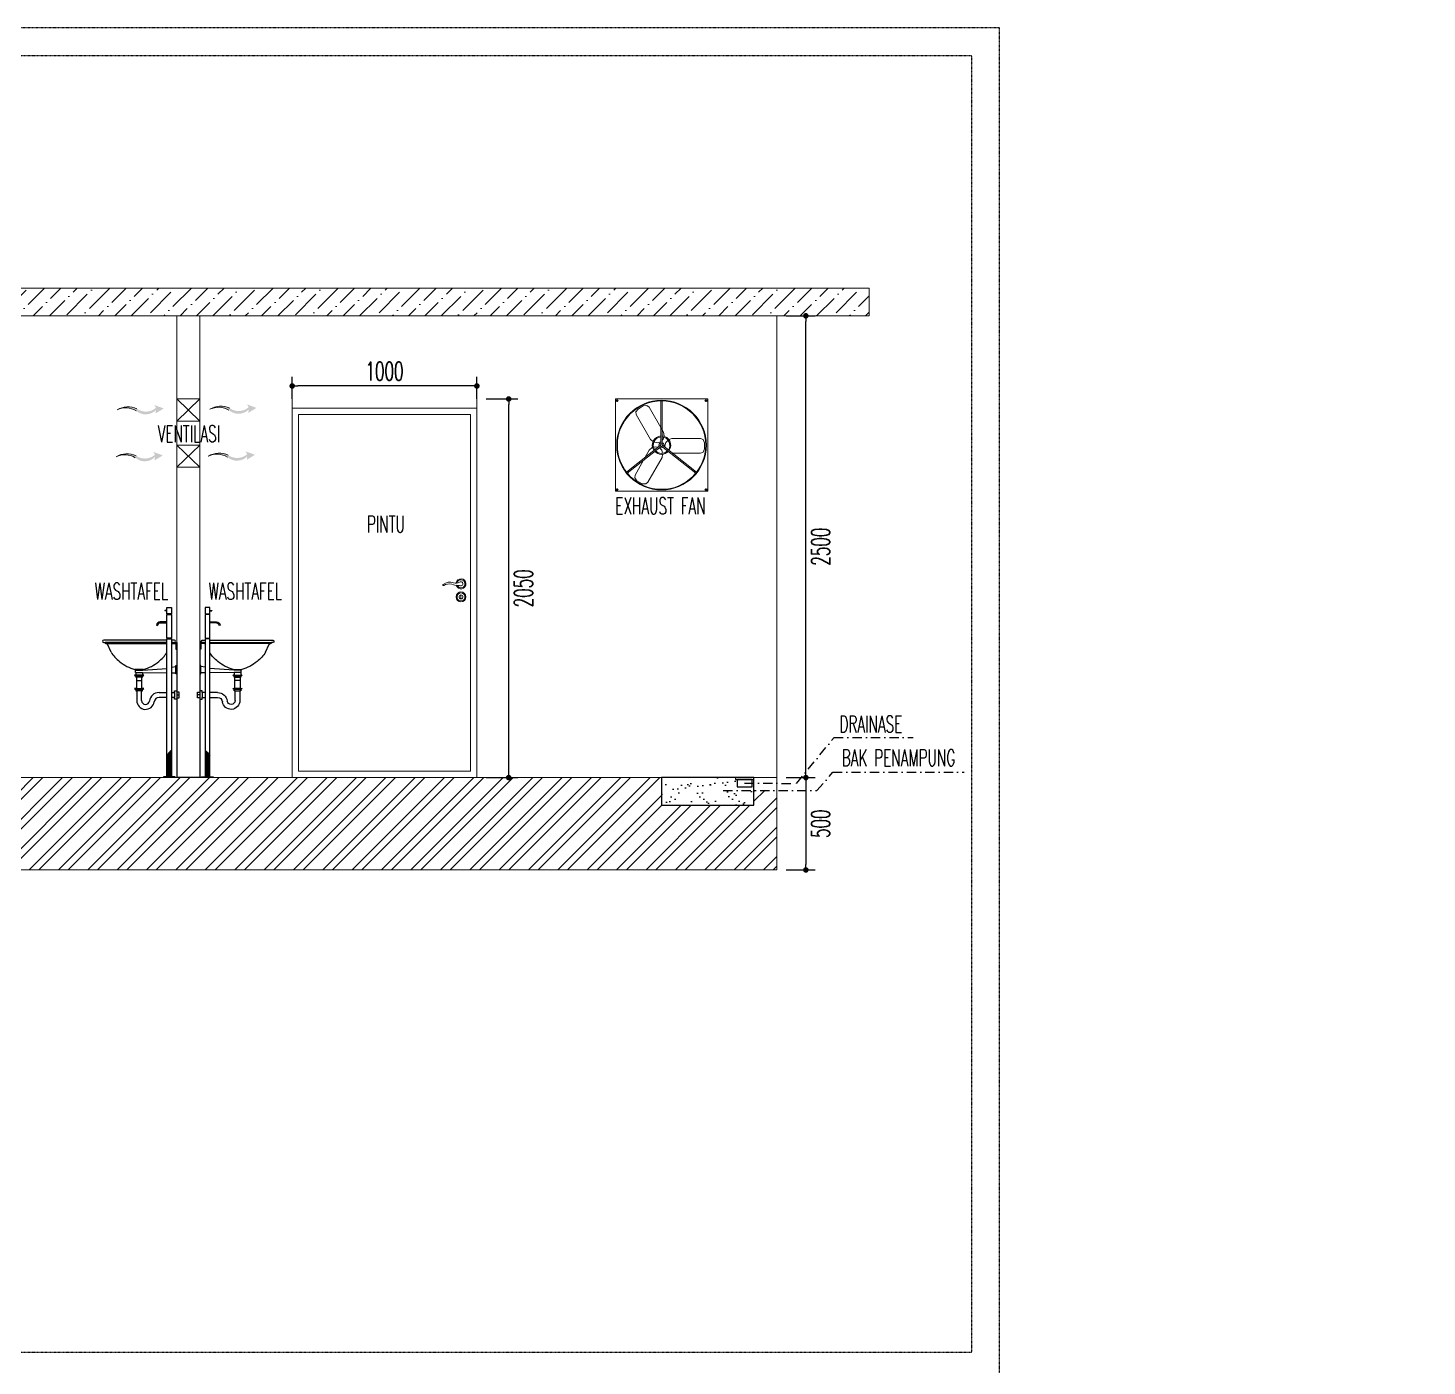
# Model space of a CAD drawing. Header units: millimetres. Extents: x -3140 to 122882, y -13467 to 35950.
# Drawn here: x 80858 to 88433, y 23129 to 30373 of the extents above; entities that cross this region are included whole.
import ezdxf

# ---------------------------------------------------------------- set-up
doc = ezdxf.new("R2010")
doc.units = ezdxf.units.MM
doc.header["$MEASUREMENT"] = 0
doc.linetypes.add('DASHDOT', pattern=[1, 0.5, -0.25, 0, -0.25])
for name, color, linetype, lineweight in [('C NOTASI', 3, 'Continuous', 5), ('inst ME', 7, 'Continuous', 13), ('J', 1, 'Continuous', 13)]:
    doc.layers.add(name, color=color, linetype=linetype, lineweight=lineweight)
doc.styles.add('300', font='rs.shx', dxfattribs={"width": 0.6, "height": 100})
doc.dimstyles.new('300', dxfattribs={"dimtxt": 50, "dimasz": 30, "dimexe": 50, "dimexo": 50, "dimgap": 30, "dimtad": 2, "dimdec": 0, "dimzin": 0, "dimtxsty": '300', "dimblk": 'DOT', "dimcen": 0.2, "dimclrd": 1, "dimclre": 1, "dimclrt": 3, "dimadec": 0, "dimazin": 0, "dimtfac": 1, "dimtdec": 0, "dimtix": 1, "dimtmove": 0, "dimatfit": 3, "dimfxl": 1, "dimtolj": 1, "dimtzin": 0, "dimarcsym": 0})

# ---------------------------------------------------------------- blocks, each defined once
blk = doc.blocks.new('Handle-01')
for centre, radius, start, end in [((-66.7, -54.9), 64.6, 70.65002, 128.47831), ((-31.2, 66.5), 62.1, 256.79025, 291.8405), ((0, 0), 30, 198.02954, 169.96267), ((0, 0), 24, 204.54285, 168.26614), ((0, 0), 12, 259.25559, 132.43023), ((-105.2, -7.5), 3.6, 119.1006, 286.73068), ((-70.4, -63.6), 62.5, 75.77345, 122.60946), ((-12, 119.3), 129.6, 250.59259, 267.96816), ((62.6, 665.3), 680.2, 263.31552, 264.72244)]:
    blk.add_arc(centre, radius, start, end)
blk = doc.blocks.new('_Dot')
at = {"color": 0, "lineweight": -2}
blk.add_line((-0.5, 0), (-1, 0), dxfattribs=at)
at = {"color": 0, "const_width": 0.5}
blk.add_lwpolyline([(-0.25, 0, 1), (0.25, 0, 1)], format="xyb", close=True, dxfattribs=at)
blk = doc.blocks.new('*D87')
at = {"color": 1, "lineweight": -2, "transparency": 16777216}
for p, q in [((82288.4, 28365), (82288.4, 28485.3)), ((83288.4, 28365), (83288.4, 28485.3)), ((83258.4, 28435.3), (82318.4, 28435.3))]:
    blk.add_line(p, q, dxfattribs=at)
at = {"layer": 'Defpoints', "color": 0, "transparency": 16777216}
for p in [(82288.4, 28435.3), (82288.4, 28315), (83288.4, 28315)]:
    blk.add_point(p, dxfattribs=at)
at = {"color": 1, "lineweight": -2, "transparency": 16777216, "xscale": 30, "yscale": 30, "zscale": 30, "rotation": 180}
blk.add_blockref('_Dot', (82288.4, 28435.3), dxfattribs=at)
at = {"color": 1, "lineweight": -2, "transparency": 16777216, "xscale": 30, "yscale": 30, "zscale": 30}
blk.add_blockref('_Dot', (83288.4, 28435.3), dxfattribs=at)
at = {"color": 3, "transparency": 16777216, "insert": (82788.4, 28515.3), "char_height": 100, "attachment_point": 5, "style": '300'}
blk.add_mtext('\\A1;1000', dxfattribs=at)
blk = doc.blocks.new('*D88')
at = {"color": 1, "lineweight": -2, "transparency": 16777216}
for p, q in [((83338.4, 28365), (83510.8, 28365)), ((83460.8, 26345), (83460.8, 28335)), ((83338.4, 26315), (83510.8, 26315))]:
    blk.add_line(p, q, dxfattribs=at)
at = {"layer": 'Defpoints', "color": 0, "transparency": 16777216}
for p in [(83288.4, 28365), (83460.8, 28365), (83288.4, 26315)]:
    blk.add_point(p, dxfattribs=at)
at = {"color": 1, "lineweight": -2, "transparency": 16777216, "xscale": 30, "yscale": 30, "zscale": 30}
for p, rotation in [((83460.8, 28365), 90), ((83460.8, 26315), 270)]:
    blk.add_blockref('_Dot', p, dxfattribs=dict(at, rotation=rotation))
at = {"color": 3, "transparency": 16777216, "insert": (83540.8, 27340), "char_height": 100, "attachment_point": 5, "rotation": 90, "style": '300'}
blk.add_mtext('\\A1;2050', dxfattribs=at)
blk = doc.blocks.new('*D89')
at = {"color": 1, "lineweight": -2, "transparency": 16777216}
for p, q in [((84963.4, 26315), (85119.9, 26315)), ((85069.9, 26285), (85069.9, 25845)), ((84963.4, 25815), (85119.9, 25815))]:
    blk.add_line(p, q, dxfattribs=at)
at = {"layer": 'Defpoints', "color": 0, "transparency": 16777216}
for p in [(84913.4, 26315), (84913.4, 25815), (85069.9, 25815)]:
    blk.add_point(p, dxfattribs=at)
at = {"color": 1, "lineweight": -2, "transparency": 16777216, "xscale": 30, "yscale": 30, "zscale": 30}
for p, rotation in [((85069.9, 26315), 90), ((85069.9, 25815), 270)]:
    blk.add_blockref('_Dot', p, dxfattribs=dict(at, rotation=rotation))
at = {"color": 3, "transparency": 16777216, "insert": (85149.9, 26065), "char_height": 100, "attachment_point": 5, "rotation": 90, "style": '300'}
blk.add_mtext('\\A1;500', dxfattribs=at)
blk = doc.blocks.new('*D90')
at = {"color": 1, "lineweight": -2, "transparency": 16777216}
for p, q in [((84963.4, 28815), (85119.9, 28815)), ((85069.9, 26345), (85069.9, 28785)), ((84963.4, 26315), (85119.9, 26315))]:
    blk.add_line(p, q, dxfattribs=at)
at = {"layer": 'Defpoints', "color": 0, "transparency": 16777216}
for p in [(84913.4, 28815), (85069.9, 28815), (84913.4, 26315)]:
    blk.add_point(p, dxfattribs=at)
at = {"color": 1, "lineweight": -2, "transparency": 16777216, "xscale": 30, "yscale": 30, "zscale": 30}
for p, rotation in [((85069.9, 28815), 90), ((85069.9, 26315), 270)]:
    blk.add_blockref('_Dot', p, dxfattribs=dict(at, rotation=rotation))
at = {"color": 3, "transparency": 16777216, "insert": (85149.9, 27565), "char_height": 100, "attachment_point": 5, "rotation": 90, "style": '300'}
blk.add_mtext('\\A1;2500', dxfattribs=at)
blk = doc.blocks.new('A$C6E2B1FF7')
for p, q in [((0.3955, 1.01), (0.3955, 1.05)), ((0.3955, 1.05), (0.4255, 1.05)), ((0.4255, 1.05), (0.4255, 1.01)), ((0.3955, 0.96), (0.3555, 0.96)), ((0.3555, 0.954), (0.3955, 0.954)), ((0.3955, 1.0315), (0.3845, 1.0315)), ((0.3955, 1.0285), (0.3845, 1.0285)), ((0.4255, 1.01), (0.3955, 1.01)), ((0.3955, 0.86), (0.3955, 1.006)), ((0.3955, 1.006), (0.4255, 1.006)), ((0.3975, 1.01), (0.3975, 1.006)), ((0.4235, 1.01), (0.4235, 1.006)), ((0.4255, 1.006), (0.4255, 0.86)), ((0.3325, 0.9402), (0.3385, 0.938)), ((0.3955, 0.8483), (0.0077, 0.8483)), ((0.0077, 0.8328), (0.0158, 0.8328)), ((0.3955, 0.8328), (0.0158, 0.8328)), ((0.0189, 0.8268), (0.3955, 0.8268)), ((0.052, 0.7743), (0.0308, 0.8221)), ((0.4255, 0.86), (0.3955, 0.86)), ((0.3955, 0.004), (0.3955, 0.856)), ((0.3955, 0.856), (0.4255, 0.856)), ((0.3975, 0.86), (0.3975, 0.856)), ((0.4235, 0.86), (0.4235, 0.856)), ((0.4255, 0.856), (0.4255, 0.004)), ((0.4427, 0.8483), (0.4255, 0.8483)), ((0.4352, 0.8328), (0.4255, 0.8328)), ((0.4255, 0.8268), (0.44, 0.8268)), ((0.4255, 0.8268), (0.432, 0.8268)), ((0.4352, 0.8328), (0.4427, 0.8328)), ((0.44, 0.8268), (0.4515, 0.8268)), ((0.4427, 0.8328), (0.4575, 0.8328)), ((0.4515, 0.8268), (0.4515, 0.7928)), ((0.4515, 0.7928), (0.4575, 0.7928)), ((0.4575, 0.8328), (0.4575, 0)), ((0.4515, 0.6405), (0.4515, 0.6905)), ((0.4515, 0.6905), (0.4575, 0.6905)), ((0.1975, 0.6319), (0.2053, 0.6262)), ((0.2535, 0.6319), (0.1975, 0.6319)), ((0.2517, 0.6674), (0.1992, 0.6674)), ((0.2029, 0.6473), (0.2029, 0.6623)), ((0.2029, 0.6623), (0.2481, 0.6623)), ((0.2029, 0.6473), (0.2461, 0.6473)), ((0.2049, 0.6473), (0.2049, 0.6319)), ((0.2053, 0.6262), (0.2053, 0.6185)), ((0.2053, 0.6262), (0.2461, 0.6262)), ((0.2053, 0.6185), (0.2084, 0.6185)), ((0.2084, 0.6185), (0.2084, 0.5981)), ((0.2425, 0.6185), (0.2084, 0.6185)), ((0.2425, 0.5981), (0.2425, 0.6185)), ((0.2425, 0.6185), (0.2461, 0.6185)), ((0.2461, 0.6473), (0.3955, 0.6472)), ((0.2461, 0.6473), (0.2461, 0.6319)), ((0.2461, 0.6262), (0.2535, 0.6319)), ((0.2461, 0.6185), (0.2461, 0.6262)), ((0.2481, 0.6623), (0.3955, 0.6739)), ((0.4255, 0.6804), (0.4515, 0.6855)), ((0.4255, 0.6463), (0.4515, 0.6455)), ((0.4575, 0.6405), (0.4515, 0.6405)), ((0.1975, 0.5487), (0.2053, 0.543)), ((0.2095, 0.5487), (0.1975, 0.5487)), ((0.2053, 0.543), (0.2053, 0.5353)), ((0.2053, 0.543), (0.2461, 0.543)), ((0.2053, 0.5353), (0.2105, 0.5353)), ((0.2084, 0.5981), (0.2095, 0.5981)), ((0.2095, 0.5981), (0.2415, 0.5981)), ((0.2095, 0.5981), (0.2095, 0.5487)), ((0.2095, 0.5487), (0.2415, 0.5487)), ((0.2405, 0.5353), (0.2105, 0.5353)), ((0.2105, 0.5353), (0.2105, 0.475)), ((0.2405, 0.5353), (0.2461, 0.5353)), ((0.2405, 0.475), (0.2405, 0.5353)), ((0.2415, 0.5981), (0.2425, 0.5981)), ((0.2415, 0.5487), (0.2415, 0.5981)), ((0.2535, 0.5487), (0.2415, 0.5487)), ((0.2461, 0.543), (0.2535, 0.5487)), ((0.2461, 0.5353), (0.2461, 0.543)), ((0.348, 0.5244), (0.3955, 0.5244)), ((0.4255, 0.5244), (0.4435, 0.5244)), ((0.4435, 0.5244), (0.4435, 0.5356)), ((0.4435, 0.5356), (0.4575, 0.5356)), ((0.4435, 0.5244), (0.4435, 0.4944)), ((0.4575, 0.5356), (0.4575, 0.4832)), ((0.4719, 0.5265), (0.4575, 0.5265)), ((0.4719, 0.492), (0.4719, 0.5265)), ((0.3955, 0.4944), (0.348, 0.4944)), ((0.4435, 0.4944), (0.4255, 0.4944)), ((0.4435, 0.4832), (0.4435, 0.4944)), ((0.4575, 0.4832), (0.4435, 0.4832)), ((0.4575, 0.5099), (0.4719, 0.5099)), ((0.4575, 0.492), (0.4719, 0.492)), ((0.3986, 0.004), (0.3986, 0.139)), ((0.4016, 0.004), (0.4016, 0.143)), ((0.4054, 0.004), (0.4054, 0.1477)), ((0.4105, 0.004), (0.4105, 0.1535)), ((0.419, 0.004), (0.419, 0.1618)), ((0.4475, 0.004), (0.3755, 0.004)), ((0.3755, 0.004), (0.3755, 0)), ((0.4475, 0), (0.4475, 0.004))]:
    blk.add_line(p, q)
for centre, radius, start, end in [((0.355, 0.9373), 0.0227, 88.67566, 172.72042), ((0.3579, 0.9344), 0.0198, 97.04919, 169.4794), ((0.0077, 0.8405), 0.00774, 90, 270), ((0.0208, 0.8316), 0.00515, 166.68297, 249.34752), ((0.0162, 0.8051), 0.0225, 49.25045, 75.12158), ((0.4348, 0.8051), 0.0225, 104.87842, 114.47405), ((0.4302, 0.8316), 0.00515, 290.65248, 13.31703), ((0.4427, 0.8405), 0.00774, 270, 90), ((0.2517, 0.9003), 0.2361, 212.24439, 231.48451), ((0.2608, 0.905), 0.2455, 230.52645, 255.48599), ((0.1902, 0.905), 0.2455, 284.51401, 309.47355), ((0.1992, 0.9003), 0.2361, 308.51549, 326.21188), ((0.1954, 0.6575), 0.0106, 26.899, 68.79889), ((0.2554, 0.6577), 0.0103, 110.63934, 153.66277), ((0.348, 0.4644), 0.06, 90, 172.73258), ((0.2646, 0.475), 0.0541, 180, 352.73258), ((0.2646, 0.475), 0.0241, 180, 352.73258), ((0.348, 0.4644), 0.03, 90, 172.73258), ((0.5189, 0.052), 0.1485, 128.97963, 146.20396)]:
    blk.add_arc(centre, radius, start, end)
blk.add_ellipse((0.3845, 1.03), major_axis=(0, -0.0015), ratio=0.505358, start_param=3.141593, end_param=6.283185)
blk = doc.blocks.new('_ArchTick')
at = {"color": 0, "linetype": 'ByBlock', "const_width": 0.15}
blk.add_lwpolyline([(-0.5, -0.5), (0.5, 0.5)], dxfattribs=at)
blk = doc.blocks.new('*D127')
at = {"color": 1, "lineweight": -2, "transparency": 16777216}
for p, q in [((84877.1, 21004.3), (85235.6, 21004.3)), ((85185.6, 18534.3), (85185.6, 20974.3)), ((84877.1, 18504.3), (85235.6, 18504.3))]:
    blk.add_line(p, q, dxfattribs=at)
at = {"layer": 'Defpoints', "color": 0, "transparency": 16777216}
for p in [(116250.8, 28229.4), (115651.2, 28029.6), (116250.8, 28029.6), (84827.1, 21004.3), (85185.6, 21004.3), (84827.1, 18504.3)]:
    blk.add_point(p, dxfattribs=at)
at = {"layer": 'inst ME', "color": 1, "lineweight": -2, "transparency": 16777216}
for p, q in [((115651.2, 28079.6), (115651.2, 28279.4)), ((116250.8, 28079.6), (116250.8, 28279.4)), ((115651.2, 28229.4), (116250.8, 28229.4))]:
    blk.add_line(p, q, dxfattribs=at)
at = {"color": 1, "lineweight": -2, "transparency": 16777216, "xscale": 30, "yscale": 30, "zscale": 30}
for p, rotation in [((85185.6, 21004.3), 90), ((85185.6, 18504.3), 270)]:
    blk.add_blockref('_Dot', p, dxfattribs=dict(at, rotation=rotation))
at = {"layer": 'inst ME', "color": 1, "lineweight": -2, "transparency": 16777216, "xscale": 60, "yscale": 60, "zscale": 60, "rotation": 180}
blk.add_blockref('_ArchTick', (115651.2, 28229.4), dxfattribs=at)
at = {"layer": 'inst ME', "color": 1, "lineweight": -2, "transparency": 16777216, "xscale": 60, "yscale": 60, "zscale": 60}
blk.add_blockref('_ArchTick', (116250.8, 28229.4), dxfattribs=at)
at = {"color": 3, "transparency": 16777216, "insert": (85265.6, 19754.3), "char_height": 100, "attachment_point": 5, "rotation": 90, "style": '300'}
blk.add_mtext('\\A1;2500', dxfattribs=at)
at = {"layer": 'inst ME', "color": 3, "transparency": 16777216, "insert": (115951, 28329.4), "char_height": 100, "attachment_point": 5, "style": '300'}
blk.add_mtext('\\A1;600', dxfattribs=at)
blk = doc.blocks.new('*D128')
at = {"color": 1, "lineweight": -2, "transparency": 16777216}
for p, q in [((111376.2, 28204.6), (111376.2, 28296.5)), ((112376.2, 28204.6), (112376.2, 28296.5)), ((111406.2, 28246.5), (112346.2, 28246.5)), ((84877.1, 18504.3), (85235.6, 18504.3)), ((85185.6, 18034.3), (85185.6, 18474.3)), ((84877.1, 18004.3), (85235.6, 18004.3))]:
    blk.add_line(p, q, dxfattribs=at)
at = {"layer": 'Defpoints', "color": 0, "transparency": 16777216}
for p in [(112376.2, 28246.5), (111376.2, 28154.6), (112376.2, 28154.6), (84827.1, 18504.3), (85185.6, 18504.3), (84827.1, 18004.3)]:
    blk.add_point(p, dxfattribs=at)
at = {"color": 1, "lineweight": -2, "transparency": 16777216, "xscale": 30, "yscale": 30, "zscale": 30}
for p, rotation in [((111376.2, 28246.5), 180), ((85185.6, 18504.3), 90), ((85185.6, 18004.3), 270)]:
    blk.add_blockref('_Dot', p, dxfattribs=dict(at, rotation=rotation))
blk.add_blockref('_Dot', (112376.2, 28246.5), dxfattribs=at)
at = {"color": 3, "transparency": 16777216, "insert": (111876.2, 28326.5), "char_height": 100, "attachment_point": 5, "style": '300'}
blk.add_mtext('\\A1;1000', dxfattribs=at)
at = {"color": 3, "transparency": 16777216, "insert": (85265.6, 18254.3), "char_height": 100, "attachment_point": 5, "rotation": 90, "style": '300'}
blk.add_mtext('\\A1;500', dxfattribs=at)
blk = doc.blocks.new('*D129')
at = {"color": 1, "lineweight": -2, "transparency": 16777216}
for p, q in [((77764.6, 17954.3), (77764.6, 17404)), ((84764.6, 17954.3), (84764.6, 17404)), ((84734.6, 17454), (77794.6, 17454))]:
    blk.add_line(p, q, dxfattribs=at)
at = {"layer": 'Defpoints', "color": 0, "transparency": 16777216}
for p in [(113501.2, 28422), (113501.2, 28029.6), (117251.2, 28029.6), (77764.6, 18004.3), (84764.6, 18004.3), (77764.6, 17454)]:
    blk.add_point(p, dxfattribs=at)
at = {"layer": 'inst ME', "color": 1, "lineweight": -2, "transparency": 16777216}
for p, q in [((113501.2, 28079.6), (113501.2, 28472)), ((117251.2, 28422), (113501.2, 28422)), ((117251.2, 28079.6), (117251.2, 28472))]:
    blk.add_line(p, q, dxfattribs=at)
at = {"color": 1, "lineweight": -2, "transparency": 16777216, "xscale": 30, "yscale": 30, "zscale": 30, "rotation": 180}
blk.add_blockref('_Dot', (77764.6, 17454), dxfattribs=at)
at = {"color": 1, "lineweight": -2, "transparency": 16777216, "xscale": 30, "yscale": 30, "zscale": 30}
blk.add_blockref('_Dot', (84764.6, 17454), dxfattribs=at)
at = {"layer": 'inst ME', "color": 1, "lineweight": -2, "transparency": 16777216, "xscale": 60, "yscale": 60, "zscale": 60, "rotation": 180}
blk.add_blockref('_ArchTick', (113501.2, 28422), dxfattribs=at)
at = {"layer": 'inst ME', "color": 1, "lineweight": -2, "transparency": 16777216, "xscale": 60, "yscale": 60, "zscale": 60}
blk.add_blockref('_ArchTick', (117251.2, 28422), dxfattribs=at)
at = {"color": 3, "transparency": 16777216, "insert": (81264.6, 17374), "char_height": 100, "attachment_point": 5, "style": '300'}
blk.add_mtext('\\A1;7000', dxfattribs=at)
at = {"layer": 'inst ME', "color": 3, "transparency": 16777216, "insert": (115376.2, 28522), "char_height": 100, "attachment_point": 5, "style": '300'}
blk.add_mtext('\\A1;3750', dxfattribs=at)
blk = doc.blocks.new('*D130')
at = {"color": 1, "lineweight": -2, "transparency": 16777216}
for p, q in [((77827.1, 17954.3), (77827.1, 17738.7)), ((80827.1, 17954.3), (80827.1, 17738.7)), ((77857.1, 17788.7), (80797.1, 17788.7))]:
    blk.add_line(p, q, dxfattribs=at)
at = {"layer": 'Defpoints', "color": 0, "transparency": 16777216}
for p in [(110376.2, 28422), (110376.2, 28154.6), (113376.2, 28154.6), (77827.1, 18004.3), (80827.1, 18004.3), (80827.1, 17788.7)]:
    blk.add_point(p, dxfattribs=at)
at = {"layer": 'inst ME', "color": 1, "lineweight": -2, "transparency": 16777216}
for p, q in [((110376.2, 28204.6), (110376.2, 28472)), ((113376.2, 28422), (110376.2, 28422)), ((113376.2, 28204.6), (113376.2, 28472))]:
    blk.add_line(p, q, dxfattribs=at)
at = {"color": 1, "lineweight": -2, "transparency": 16777216, "xscale": 30, "yscale": 30, "zscale": 30, "rotation": 180}
blk.add_blockref('_Dot', (77827.1, 17788.7), dxfattribs=at)
at = {"color": 1, "lineweight": -2, "transparency": 16777216, "xscale": 30, "yscale": 30, "zscale": 30}
blk.add_blockref('_Dot', (80827.1, 17788.7), dxfattribs=at)
at = {"layer": 'inst ME', "color": 1, "lineweight": -2, "transparency": 16777216, "xscale": 60, "yscale": 60, "zscale": 60, "rotation": 180}
blk.add_blockref('_ArchTick', (110376.2, 28422), dxfattribs=at)
at = {"layer": 'inst ME', "color": 1, "lineweight": -2, "transparency": 16777216, "xscale": 60, "yscale": 60, "zscale": 60}
blk.add_blockref('_ArchTick', (113376.2, 28422), dxfattribs=at)
at = {"color": 3, "transparency": 16777216, "insert": (79327.1, 17708.7), "char_height": 100, "attachment_point": 5, "style": '300'}
blk.add_mtext('\\A1;3000', dxfattribs=at)
at = {"layer": 'inst ME', "color": 3, "transparency": 16777216, "insert": (111876.2, 28522), "char_height": 100, "attachment_point": 5, "style": '300'}
blk.add_mtext('\\A1;3000', dxfattribs=at)
blk = doc.blocks.new('*D131')
at = {"color": 1, "lineweight": -2, "transparency": 16777216}
for p, q in [((80952.1, 17954.3), (80952.1, 17738.7)), ((84702.1, 17954.3), (84702.1, 17738.7)), ((80982.1, 17788.7), (84672.1, 17788.7))]:
    blk.add_line(p, q, dxfattribs=at)
at = {"layer": 'Defpoints', "color": 0, "transparency": 16777216}
for p in [(113126.2, 26454.6), (113376.2, 26454.6), (113126.2, 26172.4), (80952.1, 18004.3), (84702.1, 18004.3), (84702.1, 17788.7)]:
    blk.add_point(p, dxfattribs=at)
at = {"layer": 'inst ME', "color": 1, "lineweight": -2, "transparency": 16777216}
for p, q in [((113126.2, 26404.6), (113126.2, 26122.4)), ((113376.2, 26404.6), (113376.2, 26122.4)), ((113126.2, 26172.4), (113066.2, 26172.4)), ((113376.2, 26172.4), (113126.2, 26172.4)), ((113376.2, 26172.4), (113436.2, 26172.4))]:
    blk.add_line(p, q, dxfattribs=at)
at = {"color": 1, "lineweight": -2, "transparency": 16777216, "xscale": 30, "yscale": 30, "zscale": 30, "rotation": 180}
blk.add_blockref('_Dot', (80952.1, 17788.7), dxfattribs=at)
at = {"color": 1, "lineweight": -2, "transparency": 16777216, "xscale": 30, "yscale": 30, "zscale": 30}
blk.add_blockref('_Dot', (84702.1, 17788.7), dxfattribs=at)
at = {"layer": 'inst ME', "color": 1, "lineweight": -2, "transparency": 16777216, "xscale": 60, "yscale": 60, "zscale": 60}
blk.add_blockref('_ArchTick', (113126.2, 26172.4), dxfattribs=at)
at = {"layer": 'inst ME', "color": 1, "lineweight": -2, "transparency": 16777216, "xscale": 60, "yscale": 60, "zscale": 60, "rotation": 180}
blk.add_blockref('_ArchTick', (113376.2, 26172.4), dxfattribs=at)
at = {"color": 3, "transparency": 16777216, "insert": (82827.1, 17708.7), "char_height": 100, "attachment_point": 5, "style": '300'}
blk.add_mtext('\\A1;3750', dxfattribs=at)
at = {"layer": 'inst ME', "color": 3, "transparency": 16777216, "insert": (113251.2, 26072.4), "char_height": 100, "attachment_point": 5, "style": '300'}
blk.add_mtext('\\A1;250', dxfattribs=at)
blk = doc.blocks.new('*D132')
at = {"color": 1, "lineweight": -2, "transparency": 16777216}
for p, q in [((67749.5, 29030.2), (67749.5, 29479.7)), ((75874.5, 29030.2), (75874.5, 29479.7)), ((67779.5, 29429.7), (75844.5, 29429.7))]:
    blk.add_line(p, q, dxfattribs=at)
at = {"layer": 'Defpoints', "color": 0, "transparency": 16777216}
for p in [(75874.5, 29429.7), (67749.5, 28980.2), (75874.5, 28980.2), (117251.2, 28229.4), (116251.2, 28029.6), (117251.2, 28029.6)]:
    blk.add_point(p, dxfattribs=at)
at = {"layer": 'inst ME', "color": 1, "lineweight": -2, "transparency": 16777216}
for p, q in [((116251.2, 28079.6), (116251.2, 28279.4)), ((117251.2, 28079.6), (117251.2, 28279.4)), ((116251.2, 28229.4), (117251.2, 28229.4))]:
    blk.add_line(p, q, dxfattribs=at)
at = {"color": 1, "lineweight": -2, "transparency": 16777216, "xscale": 30, "yscale": 30, "zscale": 30, "rotation": 180}
blk.add_blockref('_Dot', (67749.5, 29429.7), dxfattribs=at)
at = {"color": 1, "lineweight": -2, "transparency": 16777216, "xscale": 30, "yscale": 30, "zscale": 30}
blk.add_blockref('_Dot', (75874.5, 29429.7), dxfattribs=at)
at = {"layer": 'inst ME', "color": 1, "lineweight": -2, "transparency": 16777216, "xscale": 60, "yscale": 60, "zscale": 60, "rotation": 180}
blk.add_blockref('_ArchTick', (116251.2, 28229.4), dxfattribs=at)
at = {"layer": 'inst ME', "color": 1, "lineweight": -2, "transparency": 16777216, "xscale": 60, "yscale": 60, "zscale": 60}
blk.add_blockref('_ArchTick', (117251.2, 28229.4), dxfattribs=at)
at = {"color": 3, "transparency": 16777216, "insert": (71812, 29509.7), "char_height": 100, "attachment_point": 5, "style": '300'}
blk.add_mtext('\\A1;8125', dxfattribs=at)
at = {"layer": 'inst ME', "color": 3, "transparency": 16777216, "insert": (116751.2, 28329.4), "char_height": 100, "attachment_point": 5, "style": '300'}
blk.add_mtext('\\A1;1000', dxfattribs=at)
blk = doc.blocks.new('*D133')
at = {"color": 1, "lineweight": -2, "transparency": 16777216}
for p, q in [((67749.5, 29030.2), (67749.5, 29261.3)), ((68249.5, 29030.2), (68249.5, 29261.3)), ((67779.5, 29211.3), (68219.5, 29211.3))]:
    blk.add_line(p, q, dxfattribs=at)
at = {"layer": 'Defpoints', "color": 0, "transparency": 16777216}
for p in [(68249.5, 29211.3), (67749.5, 28980.2), (68249.5, 28980.2), (114451.2, 28229.4), (114451.2, 28029.6), (115651.2, 28029.6)]:
    blk.add_point(p, dxfattribs=at)
at = {"layer": 'inst ME', "color": 1, "lineweight": -2, "transparency": 16777216}
for p, q in [((114451.2, 28079.6), (114451.2, 28279.4)), ((115651.2, 28079.6), (115651.2, 28279.4)), ((115651.2, 28229.4), (114451.2, 28229.4))]:
    blk.add_line(p, q, dxfattribs=at)
at = {"color": 1, "lineweight": -2, "transparency": 16777216, "xscale": 30, "yscale": 30, "zscale": 30, "rotation": 180}
blk.add_blockref('_Dot', (67749.5, 29211.3), dxfattribs=at)
at = {"color": 1, "lineweight": -2, "transparency": 16777216, "xscale": 30, "yscale": 30, "zscale": 30}
blk.add_blockref('_Dot', (68249.5, 29211.3), dxfattribs=at)
at = {"layer": 'inst ME', "color": 1, "lineweight": -2, "transparency": 16777216, "xscale": 60, "yscale": 60, "zscale": 60, "rotation": 180}
blk.add_blockref('_ArchTick', (114451.2, 28229.4), dxfattribs=at)
at = {"layer": 'inst ME', "color": 1, "lineweight": -2, "transparency": 16777216, "xscale": 60, "yscale": 60, "zscale": 60}
blk.add_blockref('_ArchTick', (115651.2, 28229.4), dxfattribs=at)
at = {"color": 3, "transparency": 16777216, "insert": (67999.5, 29291.3), "char_height": 100, "attachment_point": 5, "style": '300'}
blk.add_mtext('\\A1;500', dxfattribs=at)
at = {"layer": 'inst ME', "color": 3, "transparency": 16777216, "insert": (115051.2, 28329.4), "char_height": 100, "attachment_point": 5, "style": '300'}
blk.add_mtext('\\A1;1200', dxfattribs=at)
blk = doc.blocks.new('*D134')
at = {"color": 1, "lineweight": -2, "transparency": 16777216}
for p, q in [((68249.5, 29030.2), (68249.5, 29261.3)), ((75374.5, 29030.2), (75374.5, 29261.3)), ((68279.5, 29211.3), (75344.5, 29211.3)), ((113326.2, 28029.6), (112710.4, 28029.6)), ((112760.4, 27999.6), (112760.4, 26609.6)), ((113326.2, 26579.6), (112710.4, 26579.6))]:
    blk.add_line(p, q, dxfattribs=at)
at = {"layer": 'Defpoints', "color": 0, "transparency": 16777216}
for p in [(75374.5, 29211.3), (68249.5, 28980.2), (75374.5, 28980.2), (113376.2, 28029.6), (112760.4, 26579.6), (113376.2, 26579.6)]:
    blk.add_point(p, dxfattribs=at)
at = {"color": 1, "lineweight": -2, "transparency": 16777216, "xscale": 30, "yscale": 30, "zscale": 30}
for p, rotation in [((68249.5, 29211.3), 180), ((112760.4, 28029.6), 90), ((112760.4, 26579.6), 270)]:
    blk.add_blockref('_Dot', p, dxfattribs=dict(at, rotation=rotation))
blk.add_blockref('_Dot', (75374.5, 29211.3), dxfattribs=at)
at = {"color": 3, "transparency": 16777216, "insert": (71812, 29291.3), "char_height": 100, "attachment_point": 5, "style": '300'}
blk.add_mtext('\\A1;7125', dxfattribs=at)
at = {"color": 3, "transparency": 16777216, "insert": (112680.4, 27304.6), "char_height": 100, "attachment_point": 5, "rotation": 90, "style": '300'}
blk.add_mtext('\\A1;1450', dxfattribs=at)
blk = doc.blocks.new('*D135')
at = {"color": 1, "lineweight": -2, "transparency": 16777216}
for p, q in [((75374.5, 29030.2), (75374.5, 29261.3)), ((75874.5, 29030.2), (75874.5, 29261.3)), ((75404.5, 29211.3), (75844.5, 29211.3)), ((110376.2, 28204.6), (110376.2, 28296.5)), ((111376.2, 28204.6), (111376.2, 28296.5)), ((110406.2, 28246.5), (111346.2, 28246.5))]:
    blk.add_line(p, q, dxfattribs=at)
at = {"layer": 'Defpoints', "color": 0, "transparency": 16777216}
for p in [(75874.5, 29211.3), (75374.5, 28980.2), (75874.5, 28980.2), (111376.2, 28246.5), (110376.2, 28154.6), (111376.2, 28154.6)]:
    blk.add_point(p, dxfattribs=at)
at = {"color": 1, "lineweight": -2, "transparency": 16777216, "xscale": 30, "yscale": 30, "zscale": 30, "rotation": 180}
for p in [(75374.5, 29211.3), (110376.2, 28246.5)]:
    blk.add_blockref('_Dot', p, dxfattribs=at)
at = {"color": 1, "lineweight": -2, "transparency": 16777216, "xscale": 30, "yscale": 30, "zscale": 30}
for p in [(75874.5, 29211.3), (111376.2, 28246.5)]:
    blk.add_blockref('_Dot', p, dxfattribs=at)
at = {"color": 3, "transparency": 16777216, "char_height": 100, "attachment_point": 5, "style": '300'}
for s, insert in [('\\A1;500', (75624.5, 29291.3)), ('\\A1;1000', (110876.2, 28326.5))]:
    blk.add_mtext(s, dxfattribs=dict(at, insert=insert))

msp = doc.modelspace()

# ---------------------------------------------------------------- hatches: boundary and pattern name
h = msp.add_hatch()
h.set_pattern_fill('AR-SAND', color=256, scale=50, angle=360)
h.paths.add_polyline_path([(84788.4, 26305), (84778.4, 26305), (84778.4, 26265), (84698.4, 26265), (84698.4, 26305), (84688.4, 26305), (84688.4, 26315), (84288.4, 26315), (84288.4, 26165), (84788.4, 26165)])
at = {"layer": 'inst ME'}
h = msp.add_hatch(dxfattribs=at)
h.set_pattern_fill('ANSI36', color=4, scale=500)
h.set_pattern_definition([(45, (75301, -52960.335), (33.14563, 121.53398), [156.25, -31.25, 0, -31.25])])
h.paths.add_polyline_path([(77288.4, 28965), (85413.4, 28965), (85413.4, 28815), (84913.4, 28815), (77288.4, 28815)])
h = msp.add_hatch(color=4, dxfattribs=at)
h.dxf.hatch_style = 1
h.paths.add_polyline_path([(82050.3, 28289.3), (82052.9, 28308, -0.398617), (81946, 28304.2, 0.256098), (81842.3, 28308.8, -0.254419), (81950, 28314.9, 0.347199), (82052.9, 28320), (82043.8, 28335.5), (82094.7, 28316.6)])
h = msp.add_hatch(color=4, dxfattribs=at)
h.dxf.hatch_style = 1
h.paths.add_polyline_path([(81548.1, 28286.2), (81550.7, 28304.8, -0.398617), (81443.8, 28301.1, 0.256098), (81340.1, 28305.7, -0.254419), (81447.8, 28311.7, 0.347199), (81550.7, 28316.9), (81541.6, 28332.4), (81592.5, 28313.5)])
h = msp.add_hatch(color=4, dxfattribs=at)
h.dxf.hatch_style = 1
h.paths.add_polyline_path([(81543.1, 28032.2), (81545.7, 28050.8, -0.398617), (81438.8, 28047, 0.256098), (81335.2, 28051.7, -0.254419), (81442.9, 28057.7, 0.347199), (81545.7, 28062.9), (81536.6, 28078.4), (81587.6, 28059.4)])
h = msp.add_hatch(color=4, dxfattribs=at)
h.dxf.hatch_style = 1
h.paths.add_polyline_path([(82042.3, 28035.4), (82044.9, 28054, -0.398617), (81938, 28050.2, 0.256098), (81834.4, 28054.9, -0.254419), (81942.1, 28060.9, 0.347199), (82044.9, 28066), (82035.8, 28081.5), (82086.8, 28062.6)])
h = msp.add_hatch(dxfattribs=at)
h.set_pattern_fill('ANSI32', color=129, scale=300)
h.paths.add_polyline_path([(84913.4, 26245.6), (84788.4, 26245.6), (84788.4, 26165), (84288.4, 26165), (84288.4, 26315), (77788.4, 26315), (77788.4, 25815), (84913.4, 25815)])

# ---------------------------------------------------------------- linework, layer by layer
at = {"linetype": 'DASHDOT'}
for points in [[(76583.4, 23054.3), (86118.4, 23054.3), (86118.4, 30373.4), (76583.4, 30373.4)], [(76733.4, 23204.3), (85968.4, 23204.3), (85968.4, 30223.4), (76733.4, 30223.4)]]:
    msp.add_lwpolyline(points, close=True, dxfattribs=at)
for points in [[(81788.4, 28365), (81663.4, 28245)], [(81788.4, 28245), (81663.4, 28365)], [(84046.1, 28357.1), (84042.7, 28357.1)], [(84046.1, 28357.1), (84042.7, 28357.1)], [(84046.1, 28355.1), (84042.7, 28355.1)], [(84046.1, 28355.1), (84042.7, 28355.1)], [(84046.1, 28357.1), (84046.1, 28360.6)], [(84046.1, 28357.1), (84046.1, 28360.6)], [(84046.1, 28355.1), (84046.1, 28351.7)], [(84046.1, 28355.1), (84046.1, 28351.7)], [(84048.1, 28357.1), (84048.1, 28360.6)], [(84048.1, 28357.1), (84048.1, 28360.6)], [(84048.1, 28357.1), (84051.6, 28357.1)], [(84048.1, 28357.1), (84051.6, 28357.1)], [(84048.1, 28355.1), (84048.1, 28351.7)], [(84048.1, 28355.1), (84048.1, 28351.7)], [(84048.1, 28355.1), (84051.6, 28355.1)], [(84048.1, 28355.1), (84051.6, 28355.1)], [(84528.6, 28357.1), (84525.2, 28357.1)], [(84528.6, 28357.1), (84525.2, 28357.1)], [(84528.6, 28355.1), (84525.2, 28355.1)], [(84528.6, 28355.1), (84525.2, 28355.1)], [(84528.6, 28357.1), (84528.6, 28360.6)], [(84528.6, 28357.1), (84528.6, 28360.6)], [(84528.6, 28355.1), (84528.6, 28351.7)], [(84528.6, 28355.1), (84528.6, 28351.7)], [(84530.6, 28357.1), (84530.6, 28360.6)], [(84530.6, 28357.1), (84530.6, 28360.6)], [(84530.6, 28357.1), (84534.1, 28357.1)], [(84530.6, 28357.1), (84534.1, 28357.1)], [(84530.6, 28355.1), (84534.1, 28355.1)], [(84530.6, 28355.1), (84534.1, 28355.1)], [(84530.6, 28355.1), (84530.6, 28351.7)], [(84530.6, 28355.1), (84530.6, 28351.7)], [(81788.4, 28115), (81663.4, 27995)], [(81788.4, 27995), (81663.4, 28115)], [(84046.1, 27874.8), (84042.7, 27874.8)], [(84046.1, 27874.8), (84042.7, 27874.8)], [(84046.1, 27872.8), (84042.7, 27872.8)], [(84046.1, 27872.8), (84042.7, 27872.8)], [(84046.1, 27874.8), (84046.1, 27878.3)], [(84046.1, 27874.8), (84046.1, 27878.3)], [(84046.1, 27872.8), (84046.1, 27869.4)], [(84046.1, 27872.8), (84046.1, 27869.4)], [(84048.1, 27874.8), (84048.1, 27878.3)], [(84048.1, 27874.8), (84048.1, 27878.3)], [(84048.1, 27874.8), (84051.6, 27874.8)], [(84048.1, 27874.8), (84051.6, 27874.8)], [(84048.1, 27872.8), (84048.1, 27869.4)], [(84048.1, 27872.8), (84048.1, 27869.4)], [(84048.1, 27872.8), (84051.6, 27872.8)], [(84048.1, 27872.8), (84051.6, 27872.8)], [(84528.6, 27874.8), (84525.2, 27874.8)], [(84528.6, 27874.8), (84525.2, 27874.8)], [(84528.6, 27872.8), (84525.2, 27872.8)], [(84528.6, 27872.8), (84525.2, 27872.8)], [(84528.6, 27874.8), (84528.6, 27878.3)], [(84528.6, 27874.8), (84528.6, 27878.3)], [(84528.6, 27872.8), (84528.6, 27869.4)], [(84528.6, 27872.8), (84528.6, 27869.4)], [(84530.6, 27874.8), (84530.6, 27878.3)], [(84530.6, 27874.8), (84530.6, 27878.3)], [(84530.6, 27874.8), (84534.1, 27874.8)], [(84530.6, 27874.8), (84534.1, 27874.8)], [(84530.6, 27872.8), (84534.1, 27872.8)], [(84530.6, 27872.8), (84534.1, 27872.8)], [(84530.6, 27872.8), (84530.6, 27869.4)], [(84530.6, 27872.8), (84530.6, 27869.4)], [(81788.4, 26315), (81663.4, 26315)], [(84288.4, 26315), (84288.4, 26165), (84788.4, 26165), (84788.4, 26315), (84288.4, 26315)], [(84688.4, 26315), (84688.4, 26305), (84698.4, 26305), (84788.4, 26305), (84788.4, 26315), (84688.4, 26315)], [(84698.4, 26305), (84698.4, 26265), (84778.4, 26265), (84778.4, 26305), (84698.4, 26305)]]:
    msp.add_lwpolyline(points)
at = {"color": 3, "linetype": 'DASHDOT', "ltscale": 100}
for points in [[(84738.4, 26285), (85019.6, 26283.4), (85222.4, 26531.5), (85651.6, 26533)], [(84622.2, 26245.6), (85129.8, 26245.6), (85216.3, 26343.9), (85927.4, 26343.9)]]:
    msp.add_lwpolyline(points, dxfattribs=at)
for centre in [(84047.1, 28356.1), (84529.6, 28356.1), (84047.1, 27873.8), (84529.6, 27873.8)]:
    msp.add_circle(centre, 4.56)
for centre, start, end in [((84047.1, 28356.1), 104.00845, 165.99155), ((84047.1, 28356.1), 194.00845, 255.99155), ((84047.1, 28356.1), 14.00845, 75.99155), ((84047.1, 28356.1), 284.00845, 345.99155), ((84529.6, 28356.1), 104.00845, 165.99155), ((84529.6, 28356.1), 194.00845, 255.99155), ((84529.6, 28356.1), 14.00845, 75.99155), ((84529.6, 28356.1), 284.00845, 345.99155), ((84047.1, 27873.8), 104.00845, 165.99155), ((84047.1, 27873.8), 194.00845, 255.99155), ((84047.1, 27873.8), 14.00845, 75.99155), ((84047.1, 27873.8), 284.00845, 345.99155), ((84529.6, 27873.8), 104.00845, 165.99155), ((84529.6, 27873.8), 194.00845, 255.99155), ((84529.6, 27873.8), 14.00845, 75.99155), ((84529.6, 27873.8), 284.00845, 345.99155)]:
    msp.add_arc(centre, 4.13, start, end)
at = {"layer": 'inst ME'}
for points in [[(77288.4, 28965), (85413.4, 28965)], [(84913.4, 28815), (85413.4, 28815), (85413.4, 28965), (84913.4, 28965)], [(77288.4, 28815), (85413.4, 28815)], [(81663.4, 28815), (81663.4, 26315)], [(81663.4, 26315), (81663.4, 28815)], [(81788.4, 28815), (81788.4, 26315)], [(84913.4, 28815), (84913.4, 25815)], [(81663.4, 28365), (81788.4, 28365)], [(82288.4, 28365), (82288.4, 26315)], [(83288.4, 28365), (83288.4, 26315)], [(84284.8, 28354.3), (84284.8, 28118.7)], [(84292, 28354.3), (84292, 28118.7)], [(82288.4, 28315), (83288.4, 28315)], [(84229.5, 28145.8), (84151.7, 28280.1), (84149.9, 28294.4), (84161.2, 28310.6), (84189.6, 28327.1), (84209.4, 28328.8), (84220.8, 28320), (84298.6, 28185.7), (84302, 28165.3), (84301.5, 28163.2)], [(81788.4, 28245), (81663.4, 28245)], [(81663.4, 28115), (81788.4, 28115)], [(84098.3, 27969.5), (84283.2, 28115.5)], [(84102.8, 27963.8), (84287.7, 28109.8)], [(84242.5, 28134.9), (84229.5, 28145.8)], [(84245.1, 28103.5), (84256.3, 28106.6), (84268.4, 28103.8)], [(84284.8, 28133.5), (84283.5, 28132.1), (84264.3, 28127.5), (84247, 28132.1)], [(84474, 27963.8), (84289.1, 28109.8)], [(84300.2, 28158.2), (84297, 28146.4), (84292, 28141.1)], [(84478.5, 27969.5), (84293.6, 28115.5)], [(84307.5, 28104.5), (84305.7, 28110.6), (84311.3, 28129.5), (84324, 28142.2)], [(84328.6, 28144.7), (84344.5, 28150.6)], [(84344.5, 28150.6), (84499.7, 28150.6), (84513, 28145), (84521.4, 28127.1), (84521.4, 28094.2), (84513, 28076.3), (84499.7, 28070.7), (84350.3, 28070.7)], [(84291.1, 28048.7), (84214.7, 27913.6), (84203.4, 27904.8), (84183.6, 27906.3), (84155, 27922.5), (84143.5, 27938.6), (84145.3, 27952.9), (84190.7, 28033.2)], [(84200.1, 28049.9), (84221.7, 28088), (84237.5, 28101.3), (84240.1, 28102.1)], [(84276.6, 28101), (84289.2, 28088), (84294.1, 28070.5)], [(84293.8, 28065.3), (84291.1, 28048.7)], [(84319.9, 28083.1), (84311.3, 28091.7), (84311.1, 28092.5)], [(84333.3, 28074.9), (84325.1, 28077.9), (84323.6, 28079.5)], [(81788.4, 27995), (81663.4, 27995)], [(77788.4, 26315), (84913.4, 26315)], [(77788.4, 25815), (84913.4, 25815)]]:
    msp.add_lwpolyline(points, dxfattribs=at)
for points in [[(84538.4, 28365), (84038.4, 28365), (84038.4, 27865), (84538.4, 27865)], [(83288.4, 28315), (82288.4, 28315), (82288.4, 26315), (83288.4, 26315)], [(83253.4, 28280), (82323.4, 28280), (82323.4, 26350), (83253.4, 26350)]]:
    msp.add_lwpolyline(points, close=True, dxfattribs=at)
for radius in [242.9, 239.3, 5.19]:
    msp.add_circle((84288.4, 28115), radius, dxfattribs=at)
for centre, radius, start, end in [((81399.5, 28209.7), 112.9, 64.64743, 121.74466), ((81387.7, 28208.9), 107.9, 58.70588, 116.16437), ((81901.7, 28212.9), 112.9, 64.64743, 121.74466), ((81889.9, 28212), 107.9, 58.70588, 116.16437), ((84288.4, 28115), 50, 94.15565, 214.13644), ((84288.4, 28115), 44.8, 94.63494, 213.65715), ((84288.4, 28115), 13.8, 105.24177, 203.05032), ((84288.4, 28115), 50, 325.86356, 85.84435), ((84288.4, 28115), 44.8, 326.34285, 85.36506), ((84288.4, 28115), 13.8, 336.94968, 74.75823), ((81394.5, 27955.7), 112.9, 64.64743, 121.74466), ((81382.7, 27954.8), 107.9, 58.70588, 116.16437), ((81893.7, 27958.9), 112.9, 64.64743, 121.74466), ((81881.9, 27958), 107.9, 58.70588, 116.16437), ((84288.4, 28115), 50, 222.44774, 317.55226), ((84288.4, 28115), 44.8, 222.92703, 317.07297), ((84288.4, 28115), 13.8, 233.53386, 306.46614)]:
    msp.add_arc(centre, radius, start, end, dxfattribs=at)
at = {"layer": 'J'}
msp.add_line((83202.5, 27286), (83202.5, 27300.9), dxfattribs=at)
msp.add_ellipse((83202.5, 27293.5), major_axis=(19.1, 19.1), ratio=1, dxfattribs=at)
for major_axis in [(-15.3, 15.3), (-7.64, 7.64)]:
    msp.add_ellipse((83202.5, 27293.5), major_axis=major_axis, ratio=1, start_param=1.570796326794897, end_param=7.853981633974483, dxfattribs=at)

# ---------------------------------------------------------------- block references
at = {"color": 7, "yscale": 877.7777777777777, "zscale": 877.7777777777777}
for p, xscale in [((81261.9, 26315), 877.7777777777777), ((82190, 26315), -877.7777777777777)]:
    msp.add_blockref('A$C6E2B1FF7', p, dxfattribs=dict(at, xscale=xscale))
at = {"layer": 'J', "extrusion": (0, 0, -1), "xscale": -0.8998638043971724, "yscale": 0.8998638043971724, "zscale": -0.8998638043971724}
msp.add_blockref('Handle-01', (-83202.5, 27364.3), dxfattribs=at)

# ---------------------------------------------------------------- texts
at = {"layer": 'C NOTASI', "color": 3, "char_height": 90, "width": 569.052, "attachment_point": 5, "style": '300'}
for s, insert in [('\\A1;{\\C256;VENTILASI}', (81728.8, 28176.8)), ('\\A1;EXHAUST FAN', (84282.1, 27785.9)), ('\\A1;{\\C256;PINTU}', (82795.7, 27687.2)), ('\\A1;{\\C256;WASHTAFEL}', (81417.5, 27324.2)), ('\\A1;{\\C256;WASHTAFEL}', (82034.3, 27324.2))]:
    msp.add_mtext(s, dxfattribs=dict(at, insert=insert))
at = {"layer": 'inst ME', "color": 3, "char_height": 90, "attachment_point": 5, "style": '300'}
for s, insert, width in [('\\A1;DRAINASE', (85421.6, 26605), 365.812), ('\\A1;BAK PENAMPUNG', (85571.5, 26422.3), 706.214)]:
    msp.add_mtext(s, dxfattribs=dict(at, insert=insert, width=width))

# ---------------------------------------------------------------- dimensions: what is measured, and where the dimension line sits
for base, p1, p2, picture, middle in [((75874.5, 29429.7), (67749.5, 28980.2), (75874.5, 28980.2), '*D132', (71812, 29509.7)), ((68249.5, 29211.3), (67749.5, 28980.2), (68249.5, 28980.2), '*D133', (67999.5, 29291.3)), ((75374.5, 29211.3), (68249.5, 28980.2), (75374.5, 28980.2), '*D134', (71812, 29291.3)), ((75874.5, 29211.3), (75374.5, 28980.2), (75874.5, 28980.2), '*D135', (75624.5, 29291.3)), ((77764.6, 17454), (84764.6, 18004.3), (77764.6, 18004.3), '*D129', (81264.6, 17374)), ((80827.1, 17788.7), (77827.1, 18004.3), (80827.1, 18004.3), '*D130', (79327.1, 17708.7)), ((84702.1, 17788.7), (80952.1, 18004.3), (84702.1, 18004.3), '*D131', (82827.1, 17708.7))]:
    dim = msp.add_linear_dim(base=base, p1=p1, p2=p2, dimstyle='300')
    dim.commit()
    dim.dimension.update_dxf_attribs({"geometry": picture, "text_midpoint": middle})
for base, p1, p2, angle, picture, middle in [((85069.9, 28815), (84913.4, 26315), (84913.4, 28815), 90, '*D90', (85149.9, 27565)), ((82288.4, 28435.3), (83288.4, 28315), (82288.4, 28315), 180, '*D87', (82788.4, 28515.3)), ((83460.8, 28365), (83288.4, 26315), (83288.4, 28365), 90, '*D88', (83540.8, 27340)), ((85185.6, 21004.3), (84827.1, 18504.3), (84827.1, 21004.3), 90, '*D127', (85265.6, 19754.3)), ((85185.6, 18504.3), (84827.1, 18004.3), (84827.1, 18504.3), 90, '*D128', (85265.6, 18254.3)), ((85069.9, 25815), (84913.4, 26315), (84913.4, 25815), 90, '*D89', (85149.9, 26065))]:
    dim = msp.add_linear_dim(base=base, p1=p1, p2=p2, angle=angle, dimstyle='300')
    dim.commit()
    dim.dimension.update_dxf_attribs({"geometry": picture, "text_midpoint": middle})

doc.saveas('drawing.dxf')
